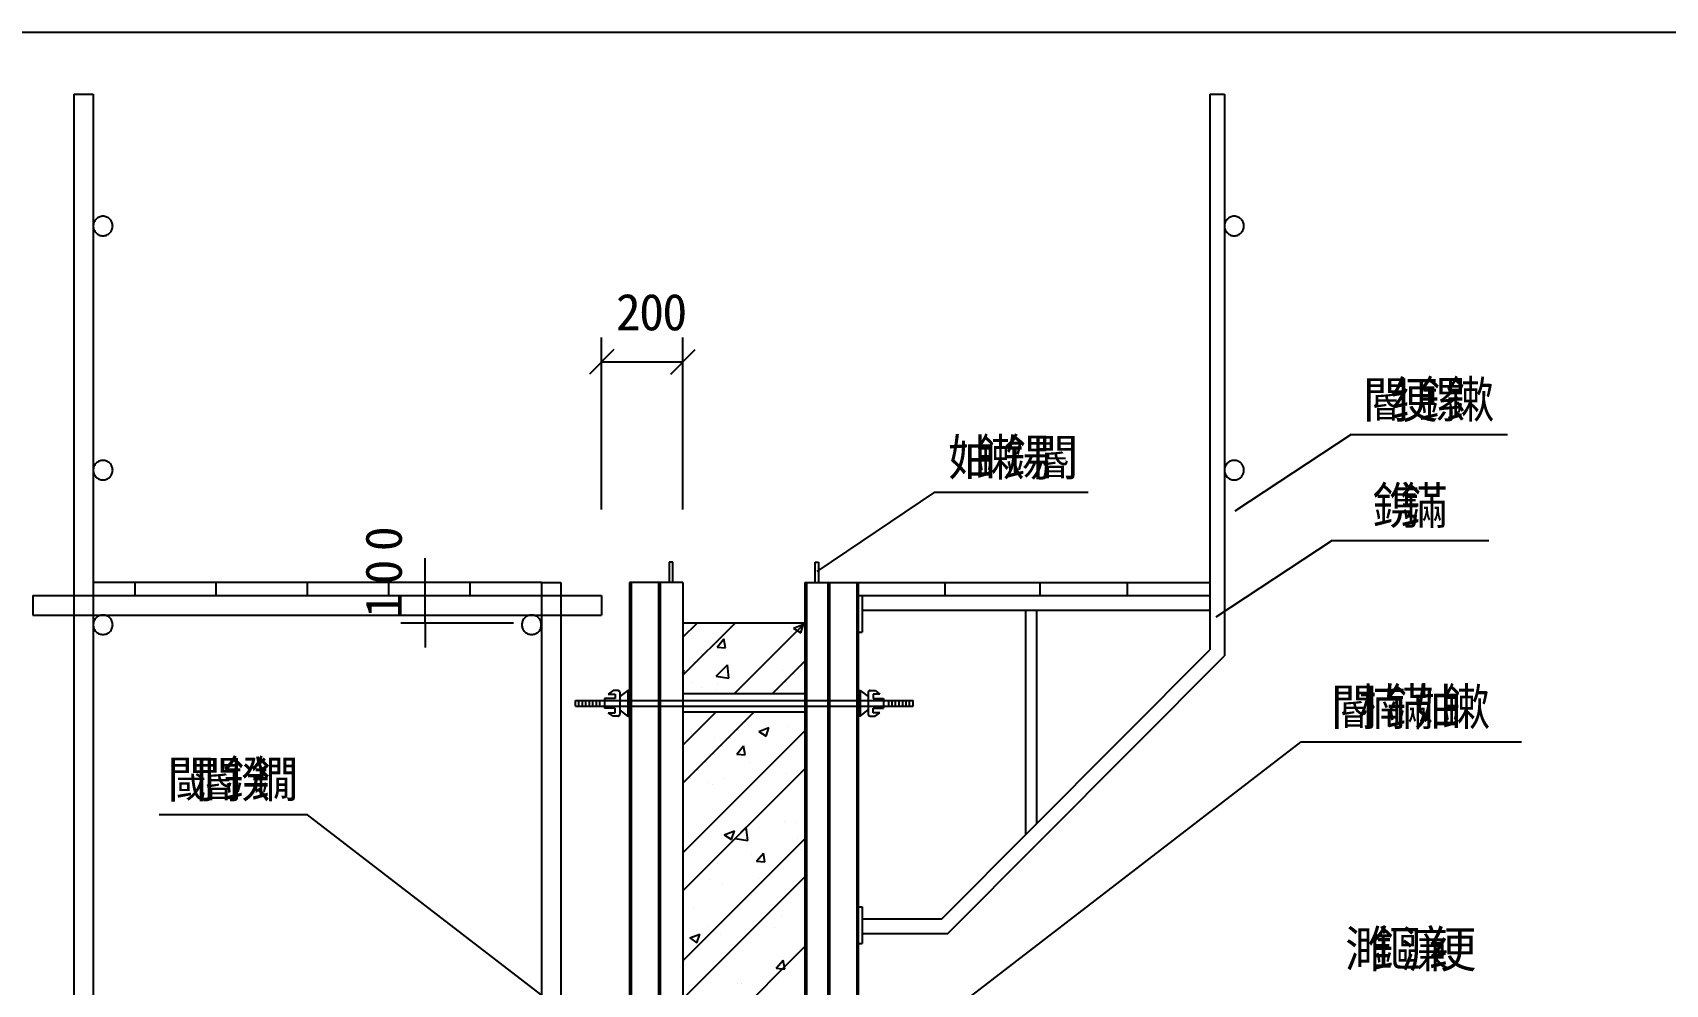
# Model space of a CAD drawing. Header units: metres. Extents: x 0 to 420, y 0 to 297.
# Drawn here: x 160.1 to 293.9, y 219 to 297 of the extents above; entities that cross this region are included whole.
import ezdxf

# ---------------------------------------------------------------- set-up
doc = ezdxf.new("R2010")
doc.units = ezdxf.units.M
doc.layers.add(' ', color=7, linetype='Continuous')

msp = doc.modelspace()

# ---------------------------------------------------------------- linework, layer by layer
at = {"layer": ' '}
for p, q in [((163.51, 291.95), (163.51, 54.14)), ((165.11, 291.95), (165.11, 54.14)), ((206.77, 257.93), (206.77, 272.03)), ((213.44, 257.93), (213.44, 272.03)), ((206.77, 270.03), (213.44, 270.03)), ((268.19, 264.07), (258.67, 257.79)), ((268.19, 264.07), (273.54, 264.07)), ((273.54, 264.07), (281.02, 264.07)), ((234.05, 259.34), (224.42, 252.85)), ((234.05, 259.34), (239.18, 259.34)), ((239.18, 259.34), (246.66, 259.34)), ((266.63, 255.38), (257.11, 249.1)), ((266.63, 255.38), (271.99, 255.38)), ((271.99, 255.38), (279.47, 255.38)), ((192.32, 251.95), (192.32, 253.95)), ((199.56, 251.95), (190.32, 251.95)), ((192.32, 248.62), (192.32, 251.95)), ((201.84, 251.95), (201.84, 150.14)), ((201.84, 251.95), (203.44, 251.95)), ((203.44, 251.95), (203.44, 150.14)), ((160.17, 250.88), (206.77, 250.88)), ((160.17, 250.88), (160.17, 249.28)), ((206.77, 250.88), (206.77, 249.28)), ((160.17, 249.28), (206.77, 249.28)), ((199.56, 248.62), (190.32, 248.62)), ((192.32, 248.62), (192.32, 246.62)), ((223.44, 248.62), (213.44, 248.62)), ((213.44, 244.35), (217.71, 248.62)), ((213.44, 247.47), (214.59, 248.62)), ((217.32, 248.38), (217.32, 248.38)), ((217.66, 242.86), (223.43, 248.62)), ((222.35, 247.92), (222.35, 247.92)), ((222.51, 248.2), (223.33, 248.52)), ((222.51, 248.2), (223.09, 247.81)), ((223.09, 247.81), (223.33, 248.52)), ((216.23, 246.66), (216.79, 247.33)), ((216.23, 246.66), (216.93, 246.6)), ((216.29, 247.05), (216.29, 247.05)), ((216.93, 246.6), (216.79, 247.33)), ((216.17, 244.26), (217.08, 245.21)), ((217.21, 244.1), (217.08, 245.21)), ((220.79, 242.86), (223.44, 245.51)), ((213.44, 244.72), (213.53, 244.75)), ((213.44, 244.49), (213.53, 244.75)), ((214.25, 243.78), (214.25, 243.78)), ((216.17, 244.26), (217.21, 244.1)), ((216.3, 243.66), (216.3, 243.66)), ((217.17, 244.16), (217.17, 244.16)), ((221.59, 244.74), (221.59, 244.74)), ((222.21, 244.04), (222.21, 244.04)), ((223.11, 244.83), (223.11, 244.83)), ((213.44, 242.86), (223.44, 242.86)), ((214.98, 243.36), (214.98, 243.36)), ((216.15, 243.16), (216.15, 243.16)), ((221.21, 243.09), (221.21, 243.09)), ((213.44, 241.34), (223.44, 241.34)), ((213.44, 235.51), (219.27, 241.34)), ((213.44, 238.63), (216.15, 241.34)), ((219.1, 241.1), (219.1, 241.1)), ((213.44, 229.79), (223.44, 239.79)), ((214.1, 239.56), (214.1, 239.56)), ((218.52, 240.14), (218.52, 240.14)), ((219.67, 239.74), (220.49, 240.06)), ((219.67, 239.74), (220.25, 239.35)), ((220.25, 239.35), (220.49, 240.06)), ((222.07, 240.16), (222.07, 240.16)), ((216.01, 239.28), (216.01, 239.28)), ((217.85, 237.89), (218.41, 238.56)), ((218.55, 237.83), (218.41, 238.56)), ((224.52, 208.44), (264.11, 238.89)), ((264.11, 238.89), (282.16, 238.89)), ((217.85, 237.89), (218.55, 237.83)), ((218.89, 237.16), (218.89, 237.16)), ((213.44, 226.67), (223.44, 236.67)), ((215.45, 235.54), (215.45, 235.54)), ((216.75, 235.85), (216.75, 235.85)), ((221.92, 236.27), (221.92, 236.27)), ((222.82, 236.51), (222.82, 236.51)), ((215.86, 235.4), (215.86, 235.4)), ((182.67, 232.91), (170.51, 232.91)), ((208.68, 212.91), (182.67, 232.91)), ((215.72, 231.51), (215.72, 231.51)), ((216.83, 231.28), (217.65, 231.6)), ((217.41, 230.89), (217.65, 231.6)), ((217.72, 230.97), (218.62, 231.91)), ((218.75, 230.8), (218.62, 231.91)), ((219.75, 231.91), (219.75, 231.91)), ((221.78, 232.39), (221.78, 232.39)), ((222.67, 232.29), (222.67, 232.29)), ((213.44, 220.95), (223.44, 230.95)), ((216.62, 231.2), (216.62, 231.2)), ((216.83, 231.28), (217.41, 230.89)), ((217.72, 230.97), (218.75, 230.8)), ((222.85, 230.94), (222.85, 230.94)), ((216.27, 228.89), (216.27, 228.89)), ((219.08, 229.64), (219.08, 229.64)), ((219.47, 229.11), (220.03, 229.78)), ((219.47, 229.11), (220.16, 229.05)), ((220.16, 229.05), (220.03, 229.78)), ((223.07, 230.05), (223.07, 230.05)), ((213.44, 217.83), (223.44, 227.83)), ((215.58, 227.63), (215.58, 227.63)), ((219.6, 227.69), (219.6, 227.69)), ((221.64, 228.5), (221.64, 228.5)), ((216.68, 227.31), (216.68, 227.31)), ((219.06, 226.32), (219.06, 226.32)), ((214.3, 225.27), (214.3, 225.27)), ((220.53, 225.01), (220.53, 225.01)), ((215.44, 223.75), (215.44, 223.75)), ((220.95, 223.67), (220.95, 223.67)), ((221.5, 224.62), (221.5, 224.62)), ((213.61, 222.71), (213.61, 222.71)), ((214, 222.82), (214.81, 223.14)), ((214, 222.82), (214.58, 222.43)), ((214.18, 212.86), (223.44, 222.12)), ((214.58, 222.43), (214.81, 223.14)), ((216.53, 223.09), (216.53, 223.09)), ((216.72, 221.07), (216.72, 221.07)), ((221.09, 220.34), (221.65, 221.01)), ((221.78, 220.27), (221.65, 221.01)), ((215.3, 219.86), (215.3, 219.86)), ((221.09, 220.34), (221.78, 220.27)), ((221.36, 220.74), (221.36, 220.74)), ((217.88, 219.07), (217.88, 219.07)), ((218.25, 219.05), (218.25, 219.05))]:
    msp.add_line(p, q, dxfattribs=at)
for points in [[(166.71, 281.15), (166.7, 281.23), (166.69, 281.31), (166.67, 281.39), (166.64, 281.46), (166.61, 281.53), (166.57, 281.6), (166.52, 281.66), (166.47, 281.72), (166.41, 281.77), (166.35, 281.82), (166.28, 281.86), (166.21, 281.89), (166.14, 281.92), (166.06, 281.94), (165.98, 281.95), (165.91, 281.95), (165.83, 281.95), (165.75, 281.94), (165.67, 281.92), (165.6, 281.89), (165.53, 281.86), (165.46, 281.82), (165.4, 281.77), (165.34, 281.72), (165.29, 281.66), (165.24, 281.6), (165.2, 281.53), (165.17, 281.46), (165.14, 281.39), (165.12, 281.31), (165.11, 281.23), (165.11, 281.15), (165.11, 281.07), (165.12, 281), (165.14, 280.92), (165.17, 280.85), (165.2, 280.78), (165.24, 280.71), (165.29, 280.65), (165.34, 280.59), (165.4, 280.53), (165.46, 280.49), (165.53, 280.45), (165.6, 280.41), (165.67, 280.39), (165.75, 280.37), (165.83, 280.36), (165.91, 280.35), (165.98, 280.36), (166.06, 280.37), (166.14, 280.39), (166.21, 280.41), (166.28, 280.45), (166.35, 280.49), (166.41, 280.53), (166.47, 280.59), (166.52, 280.65), (166.57, 280.71), (166.61, 280.78), (166.64, 280.85), (166.67, 280.92), (166.69, 281), (166.7, 281.07), (166.71, 281.15)], [(259.41, 281.15), (259.41, 281.23), (259.4, 281.31), (259.38, 281.39), (259.35, 281.46), (259.32, 281.53), (259.28, 281.6), (259.23, 281.66), (259.18, 281.72), (259.12, 281.77), (259.06, 281.82), (258.99, 281.86), (258.92, 281.89), (258.85, 281.92), (258.77, 281.94), (258.69, 281.95), (258.61, 281.95), (258.53, 281.95), (258.46, 281.94), (258.38, 281.92), (258.31, 281.89), (258.24, 281.86), (258.17, 281.82), (258.11, 281.77), (258.05, 281.72), (257.99, 281.66), (257.95, 281.6), (257.91, 281.53), (257.87, 281.46), (257.85, 281.39), (257.83, 281.31), (257.82, 281.23), (257.81, 281.15), (257.82, 281.07), (257.83, 281), (257.85, 280.92), (257.87, 280.85), (257.91, 280.78), (257.95, 280.71), (257.99, 280.65), (258.05, 280.59), (258.11, 280.53), (258.17, 280.49), (258.24, 280.45), (258.31, 280.41), (258.38, 280.39), (258.46, 280.37), (258.53, 280.36), (258.61, 280.35), (258.69, 280.36), (258.77, 280.37), (258.85, 280.39), (258.92, 280.41), (258.99, 280.45), (259.06, 280.49), (259.12, 280.53), (259.18, 280.59), (259.23, 280.65), (259.28, 280.71), (259.32, 280.78), (259.35, 280.85), (259.38, 280.92), (259.4, 281), (259.41, 281.07), (259.41, 281.15)], [(166.71, 261.15), (166.7, 261.23), (166.69, 261.31), (166.67, 261.39), (166.64, 261.46), (166.61, 261.53), (166.57, 261.6), (166.52, 261.66), (166.47, 261.72), (166.41, 261.77), (166.35, 261.82), (166.28, 261.86), (166.21, 261.89), (166.14, 261.92), (166.06, 261.94), (165.98, 261.95), (165.91, 261.95), (165.83, 261.95), (165.75, 261.94), (165.67, 261.92), (165.6, 261.89), (165.53, 261.86), (165.46, 261.82), (165.4, 261.77), (165.34, 261.72), (165.29, 261.66), (165.24, 261.6), (165.2, 261.53), (165.17, 261.46), (165.14, 261.39), (165.12, 261.31), (165.11, 261.23), (165.11, 261.15), (165.11, 261.07), (165.12, 261), (165.14, 260.92), (165.17, 260.85), (165.2, 260.78), (165.24, 260.71), (165.29, 260.65), (165.34, 260.59), (165.4, 260.53), (165.46, 260.49), (165.53, 260.45), (165.6, 260.41), (165.67, 260.39), (165.75, 260.37), (165.83, 260.36), (165.91, 260.35), (165.98, 260.36), (166.06, 260.37), (166.14, 260.39), (166.21, 260.41), (166.28, 260.45), (166.35, 260.49), (166.41, 260.53), (166.47, 260.59), (166.52, 260.65), (166.57, 260.71), (166.61, 260.78), (166.64, 260.85), (166.67, 260.92), (166.69, 261), (166.7, 261.07), (166.71, 261.15)], [(259.41, 261.15), (259.41, 261.23), (259.4, 261.31), (259.38, 261.39), (259.35, 261.46), (259.32, 261.53), (259.28, 261.6), (259.23, 261.66), (259.18, 261.72), (259.12, 261.77), (259.06, 261.82), (258.99, 261.86), (258.92, 261.89), (258.85, 261.92), (258.77, 261.94), (258.69, 261.95), (258.61, 261.95), (258.53, 261.95), (258.46, 261.94), (258.38, 261.92), (258.31, 261.89), (258.24, 261.86), (258.17, 261.82), (258.11, 261.77), (258.05, 261.72), (257.99, 261.66), (257.95, 261.6), (257.91, 261.53), (257.87, 261.46), (257.85, 261.39), (257.83, 261.31), (257.82, 261.23), (257.81, 261.15), (257.82, 261.07), (257.83, 261), (257.85, 260.92), (257.87, 260.85), (257.91, 260.78), (257.95, 260.71), (257.99, 260.65), (258.05, 260.59), (258.11, 260.53), (258.17, 260.49), (258.24, 260.45), (258.31, 260.41), (258.38, 260.39), (258.46, 260.37), (258.53, 260.36), (258.61, 260.35), (258.69, 260.36), (258.77, 260.37), (258.85, 260.39), (258.92, 260.41), (258.99, 260.45), (259.06, 260.49), (259.12, 260.53), (259.18, 260.59), (259.23, 260.65), (259.28, 260.71), (259.32, 260.78), (259.35, 260.85), (259.38, 260.92), (259.4, 261), (259.41, 261.07), (259.41, 261.15)], [(166.71, 248.48), (166.7, 248.56), (166.69, 248.64), (166.67, 248.71), (166.64, 248.79), (166.61, 248.86), (166.57, 248.93), (166.52, 248.99), (166.47, 249.05), (166.41, 249.1), (166.35, 249.15), (166.28, 249.19), (166.21, 249.22), (166.14, 249.25), (166.06, 249.27), (165.98, 249.28), (165.91, 249.28), (165.83, 249.28), (165.75, 249.27), (165.67, 249.25), (165.6, 249.22), (165.53, 249.19), (165.46, 249.15), (165.4, 249.1), (165.34, 249.05), (165.29, 248.99), (165.24, 248.93), (165.2, 248.86), (165.17, 248.79), (165.14, 248.71), (165.12, 248.64), (165.11, 248.56), (165.11, 248.48), (165.11, 248.4), (165.12, 248.32), (165.14, 248.25), (165.17, 248.17), (165.2, 248.1), (165.24, 248.04), (165.29, 247.97), (165.34, 247.91), (165.4, 247.86), (165.46, 247.82), (165.53, 247.78), (165.6, 247.74), (165.67, 247.72), (165.75, 247.7), (165.83, 247.68), (165.91, 247.68), (165.98, 247.68), (166.06, 247.7), (166.14, 247.72), (166.21, 247.74), (166.28, 247.78), (166.35, 247.82), (166.41, 247.86), (166.47, 247.91), (166.52, 247.97), (166.57, 248.04), (166.61, 248.1), (166.64, 248.17), (166.67, 248.25), (166.69, 248.32), (166.7, 248.4), (166.71, 248.48)], [(201.84, 248.48), (201.83, 248.56), (201.82, 248.64), (201.8, 248.71), (201.78, 248.79), (201.74, 248.86), (201.7, 248.93), (201.66, 248.99), (201.6, 249.05), (201.55, 249.1), (201.48, 249.15), (201.42, 249.19), (201.34, 249.22), (201.27, 249.25), (201.19, 249.27), (201.12, 249.28), (201.04, 249.28), (200.96, 249.28), (200.88, 249.27), (200.81, 249.25), (200.73, 249.22), (200.66, 249.19), (200.59, 249.15), (200.53, 249.1), (200.47, 249.05), (200.42, 248.99), (200.37, 248.93), (200.33, 248.86), (200.3, 248.79), (200.27, 248.71), (200.25, 248.64), (200.24, 248.56), (200.24, 248.48), (200.24, 248.4), (200.25, 248.32), (200.27, 248.25), (200.3, 248.17), (200.33, 248.1), (200.37, 248.04), (200.42, 247.97), (200.47, 247.91), (200.53, 247.86), (200.59, 247.82), (200.66, 247.78), (200.73, 247.74), (200.81, 247.72), (200.88, 247.7), (200.96, 247.68), (201.04, 247.68), (201.12, 247.68), (201.19, 247.7), (201.27, 247.72), (201.34, 247.74), (201.42, 247.78), (201.48, 247.82), (201.55, 247.86), (201.6, 247.91), (201.66, 247.97), (201.7, 248.04), (201.74, 248.1), (201.78, 248.17), (201.8, 248.25), (201.82, 248.32), (201.83, 248.4), (201.84, 248.48)]]:
    msp.add_lwpolyline(points, dxfattribs=at)
for p, q in [((420, 297), (0, 297)), ((163.51, 291.95), (165.11, 291.95)), ((256.61, 291.95), (256.61, 246.44)), ((256.61, 291.95), (257.81, 291.95)), ((257.81, 291.95), (257.81, 245.95)), ((207.77, 271.03), (205.77, 269.03)), ((212.44, 269.03), (214.44, 271.03)), ((212.61, 253.61), (212.32, 253.61)), ((212.32, 253.61), (212.32, 251.95)), ((212.61, 251.95), (212.61, 253.61)), ((224.27, 253.61), (224.56, 253.61)), ((224.27, 251.95), (224.27, 253.61)), ((224.56, 253.61), (224.56, 251.95)), ((201.84, 251.95), (165.11, 251.95)), ((168.51, 251.95), (168.51, 250.88)), ((175.17, 251.95), (175.17, 250.88)), ((182.65, 251.95), (182.65, 250.88)), ((189.32, 251.95), (189.32, 250.88)), ((195.98, 251.95), (195.98, 250.88)), ((209.06, 251.95), (209.06, 150.14)), ((213.44, 251.95), (209.06, 251.95)), ((209.19, 251.95), (209.19, 150.14)), ((211.44, 251.95), (211.44, 150.14)), ((211.56, 251.95), (211.56, 150.14)), ((213.44, 251.95), (213.44, 152.06)), ((223.44, 251.95), (223.44, 152.06)), ((223.44, 251.95), (256.61, 251.95)), ((223.56, 251.95), (223.56, 152.06)), ((225.31, 251.95), (225.31, 152.06)), ((225.44, 251.95), (225.44, 152.06)), ((227.69, 251.95), (227.69, 152.06)), ((227.81, 251.95), (227.81, 152.06)), ((234.89, 251.95), (234.89, 250.88)), ((242.68, 251.95), (242.68, 250.88)), ((249.83, 251.95), (249.83, 250.88)), ((227.81, 250.87), (228.12, 250.87)), ((228.12, 250.88), (256.61, 250.88)), ((228.12, 250.87), (228.12, 247.87)), ((228.12, 249.68), (256.61, 249.68)), ((241.54, 231.31), (241.54, 249.68)), ((242.44, 232.21), (242.44, 249.68)), ((227.81, 247.87), (228.12, 247.87)), ((234.65, 224.39), (256.61, 246.44)), ((235.15, 223.19), (257.81, 245.95)), ((204.62, 242.28), (232.3, 242.28)), ((204.62, 241.82), (204.62, 242.28)), ((204.91, 241.82), (204.91, 242.28)), ((205.2, 241.82), (205.2, 242.28)), ((205.49, 241.82), (205.49, 242.28)), ((205.77, 241.82), (205.77, 242.28)), ((206.06, 241.82), (206.06, 242.28)), ((206.35, 241.82), (206.35, 242.28)), ((206.62, 241.82), (206.62, 242.28)), ((207.87, 242.44), (207.02, 242.44)), ((207.02, 242.44), (207.02, 241.66)), ((207.71, 243.09), (207.32, 242.81)), ((207.32, 242.81), (207.87, 242.81)), ((208.12, 243.09), (207.71, 243.09)), ((207.87, 242.81), (207.87, 242.44)), ((208.92, 243.09), (208.26, 242.6)), ((208.26, 242.95), (208.26, 241.15)), ((208.92, 243.09), (208.92, 241)), ((209.07, 243.09), (208.92, 243.09)), ((227.82, 243.09), (227.97, 243.09)), ((227.97, 243.09), (228.63, 242.6)), ((227.97, 243.09), (227.97, 241)), ((228.63, 242.95), (228.63, 241.15)), ((228.77, 243.09), (229.18, 243.09)), ((229.02, 242.81), (229.02, 242.44)), ((229.57, 242.81), (229.02, 242.81)), ((229.02, 242.44), (229.87, 242.44)), ((229.18, 243.09), (229.57, 242.81)), ((229.87, 242.44), (229.87, 241.66)), ((230.3, 241.82), (230.3, 242.28)), ((230.58, 241.82), (230.58, 242.28)), ((230.87, 241.82), (230.87, 242.28)), ((231.16, 241.82), (231.16, 242.28)), ((231.45, 241.82), (231.45, 242.28)), ((231.72, 241.82), (231.72, 242.28)), ((232.01, 241.82), (232.01, 242.28)), ((232.3, 241.82), (232.3, 242.28)), ((204.62, 241.82), (232.3, 241.82)), ((207.87, 241.66), (207.02, 241.66)), ((207.32, 241.28), (207.87, 241.28)), ((207.71, 241), (207.32, 241.28)), ((208.12, 241), (207.71, 241)), ((207.87, 241.28), (207.87, 241.66)), ((208.92, 241), (208.26, 241.5)), ((208.92, 241), (209.07, 241)), ((227.97, 241), (227.82, 241)), ((227.97, 241), (228.63, 241.5)), ((228.77, 241), (229.18, 241)), ((229.02, 241.66), (229.87, 241.66)), ((229.02, 241.28), (229.02, 241.66)), ((229.57, 241.28), (229.02, 241.28)), ((229.18, 241), (229.57, 241.28)), ((227.81, 225.37), (228.12, 225.37)), ((228.12, 225.37), (228.12, 222.37)), ((228.12, 224.39), (234.65, 224.39)), ((227.81, 222.37), (228.12, 222.37)), ((228.12, 223.19), (235.15, 223.19))]:
    msp.add_line(p, q)
for points in [[(208.26, 242.95), (208.26, 242.96), (208.26, 242.98), (208.26, 242.99), (208.25, 243), (208.24, 243.02), (208.24, 243.03), (208.23, 243.04), (208.22, 243.05), (208.21, 243.06), (208.2, 243.07), (208.19, 243.08), (208.17, 243.08), (208.16, 243.09), (208.15, 243.09), (208.13, 243.09), (208.12, 243.09), (208.12, 243.09)], [(228.77, 243.09), (228.76, 243.09), (228.75, 243.09), (228.73, 243.09), (228.72, 243.08), (228.71, 243.08), (228.69, 243.07), (228.68, 243.06), (228.67, 243.05), (228.66, 243.04), (228.65, 243.03), (228.65, 243.02), (228.64, 243), (228.64, 242.99), (228.63, 242.98), (228.63, 242.96), (228.63, 242.95), (228.63, 242.95)], [(208.12, 241), (208.13, 241), (208.15, 241), (208.16, 241.01), (208.17, 241.01), (208.19, 241.02), (208.2, 241.03), (208.21, 241.03), (208.22, 241.04), (208.23, 241.05), (208.24, 241.06), (208.24, 241.08), (208.25, 241.09), (208.26, 241.1), (208.26, 241.12), (208.26, 241.13), (208.26, 241.15)], [(228.63, 241.15), (228.63, 241.13), (228.63, 241.12), (228.64, 241.1), (228.64, 241.09), (228.65, 241.08), (228.65, 241.06), (228.66, 241.05), (228.67, 241.04), (228.68, 241.03), (228.69, 241.03), (228.71, 241.02), (228.72, 241.01), (228.73, 241.01), (228.75, 241), (228.76, 241), (228.77, 241)]]:
    msp.add_lwpolyline(points)

# ---------------------------------------------------------------- texts
for s, p in [('閽', (269.12, 265.44)), ('绠', (271.41, 265.44)), ('鏍', (273.69, 265.44)), ('鏉', (275.97, 265.44)), ('妯', (235.16, 260.71)), ('鏉', (237.44, 260.71)), ('鍚', (239.73, 260.71)), ('閽', (242.01, 260.71)), ('鎸', (269.94, 256.75)), ('鏋', (272.22, 256.75)), ('楠', (268.78, 240.26)), ('鏋', (271.06, 240.26)), ('妯', (273.34, 240.26)), ('鏉', (275.63, 240.26)), ('閽', (266.5, 240.26)), ('閾', (171.18, 234.33)), ('閽', (173.46, 234.33)), ('鍨', (175.75, 234.33)), ('鐗', (178.03, 234.33)), ('濉', (267.71, 220.42)), ('鏂', (269.99, 220.42)), ('濂', (272.28, 220.42)), ('绠', (274.56, 220.42))]:
    msp.add_text(s, height=3, dxfattribs=at).set_placement(p)
for s, p in [('0', (190.4, 254.51)), ('0', (190.4, 251.78)), ('1', (190.4, 249.06))]:
    msp.add_text(s, height=3, rotation=90, dxfattribs=at).set_placement(p)
for s, p in [('2', (207.94, 272.61)), ('0', (209.85, 272.61)), ('0', (211.75, 272.61))]:
    msp.add_text(s, height=3).set_placement(p)

doc.saveas('drawing.dxf')
